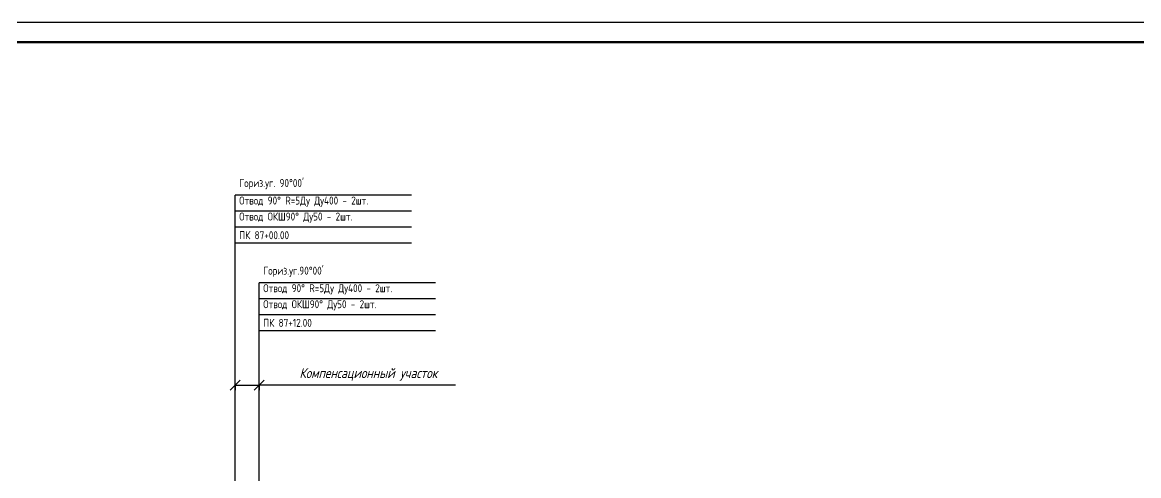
# Model space of a CAD drawing. Extents: x 0 to 1711, y -32 to 643.
# Drawn here: x 420.7 to 699.6, y 521.8 to 635.1 of the extents above; entities that cross this region are included whole.
import ezdxf
from ezdxf import colors
from ezdxf.entities.mleader import LeaderData, LeaderLine
from ezdxf.enums import TextEntityAlignment as Align
from ezdxf.math import Vec2, Vec3

# ---------------------------------------------------------------- set-up
doc = ezdxf.new("R2010")
doc.units = 0
doc.layers.add('ИИ_ОФОРМЛЕНИЕ_025', color=7, linetype='Continuous', lineweight=25)
doc.layers.add('ТХ-Л', color=140, linetype='Continuous')
doc.styles.add('VNIPISIMPLEXCUR', font='simplex.shx', dxfattribs={"width": 0.8, "oblique": 15})
doc.dimstyles.new('ИИ-1000-м-dm$0', dxfattribs={"dimtxt": 2.5, "dimasz": 2.5, "dimexe": 1.25, "dimexo": 0, "dimgap": 1, "dimtad": 1, "dimtoh": 1, "dimzin": 1, "dimdsep": 46, "dimtxsty": 'VNIPISIMPLEXCUR', "dimblk": 'OBLIQUE', "dimcen": 2.5, "dimaunit": 1, "dimazin": 0, "dimtfac": 1, "dimtmove": 1, "dimatfit": 2, "dimfxl": 1, "dimarcsym": 0})

# ---------------------------------------------------------------- blocks, each defined once
blk = doc.blocks.new('ИИ03А2Х4')
at = {"color": 0, "linetype": 'Continuous', "lineweight": 25}
blk.add_lwpolyline([(0, 0), (0, 594), (1682, 594), (1682, 0)], close=True, dxfattribs=at)
at = {"color": 0, "linetype": 'Continuous', "lineweight": 50}
blk.add_lwpolyline([(20, 5), (20, 589), (1677, 589), (1677, 5)], close=True, dxfattribs=at)
at = {"color": 0, "linetype": 'Continuous', "style": 'VNIPISIMPLEXCUR', "oblique": 15, "width": 0.8, "flags": 8}
blk.add_attdef('FORMAT', text='', height=2.5, dxfattribs=at).set_placement((1677, 1.25), align=Align.RIGHT)
blk = doc.blocks.new('_Oblique')
at = {"color": 0, "linetype": 'ByBlock', "lineweight": -2}
blk.add_line((-0.5, -0.5), (0.5, 0.5), dxfattribs=at)
blk = doc.blocks.new('*D32')
at = {"layer": 'Defpoints', "color": 0, "transparency": 16777216}
for p in [(473.92, 544.61), (479.92, 544.61), (479.92, 544.43)]:
    blk.add_point(p, dxfattribs=at)
at = {"layer": 'ТХ-Л', "color": 0, "lineweight": -2, "transparency": 16777216}
for p, q in [((473.92, 544.61), (473.92, 543.18)), ((473.92, 544.43), (479.92, 544.43)), ((479.92, 544.61), (479.92, 543.18)), ((528.96, 544.43), (479.92, 544.43))]:
    blk.add_line(p, q, dxfattribs=at)
at = {"layer": 'ТХ-Л', "color": 0, "lineweight": -2, "transparency": 16777216, "xscale": 2.5, "yscale": 2.5, "zscale": 2.5, "rotation": 180}
blk.add_blockref('_Oblique', (473.92, 544.43), dxfattribs=at)
at = {"layer": 'ТХ-Л', "color": 0, "lineweight": -2, "transparency": 16777216, "xscale": 2.5, "yscale": 2.5, "zscale": 2.5}
blk.add_blockref('_Oblique', (479.92, 544.43), dxfattribs=at)
at = {"layer": 'ТХ-Л', "color": 0, "transparency": 16777216, "insert": (507.17, 547.1), "char_height": 2.5, "attachment_point": 5, "style": 'VNIPISIMPLEXCUR'}
blk.add_mtext('Компенсационный участок', dxfattribs=at)

msp = doc.modelspace()

# ---------------------------------------------------------------- linework, layer by layer
at = {"layer": 'ТХ-Л'}
for p, q in [((517.967, 591.9073), (473.9194, 591.9073)), ((473.9194, 349.1879), (473.9194, 591.9073)), ((517.967, 587.9073), (473.9194, 587.9073)), ((517.967, 583.9073), (473.9194, 583.9073)), ((517.967, 579.9073), (473.9194, 579.9073)), ((523.967, 569.9924), (479.9194, 569.9924)), ((523.967, 569.9924), (479.9194, 569.9924)), ((479.9194, 349.1879), (479.9194, 569.9924)), ((523.967, 565.9924), (479.9194, 565.9924)), ((523.967, 561.9924), (479.9194, 561.9924)), ((523.967, 557.9924), (479.9194, 557.9924))]:
    msp.add_line(p, q, dxfattribs=at)

# ---------------------------------------------------------------- block references
at = {"layer": 'ИИ_ОФОРМЛЕНИЕ_025'}
msp.add_blockref('ИИ03А2Х4', (28.9194, 41.1373), dxfattribs=at)

# ---------------------------------------------------------------- texts
at = {"layer": 'ТХ-Л', "char_height": 2, "attachment_point": 1}
for s, insert, width in [("\\Fsimplex.shx;\\W0.8000000000;\\T1.0000000000;\\o\\lГориз.уг. 90°00'", (474.9194, 595.9549), 20.571429), ('{\\Fsimplex|c204;\\W0.8;Отвод 90° R=5Ду Ду\\Fsimplex|c0;4\\Fsimplex|c204;00 - 2шт.}', (474.9194, 591.5739), 44.266667), ('\\Fsimplex.shx;\\W0.8000000000;\\T1.0000000000;\\o\\lОтвод ОКШ90° Ду50 - 2шт.', (474.9194, 587.5739), 38.704762), ('{\\Fsimplex|c204;\\W0.8;ПК 87+\\Fsimplex|c0;0\\Fsimplex|c204;0.00}', (474.9194, 582.9073), 17.066667), ("\\Fsimplex.shx;\\W0.8000000000;\\T1.0000000000;\\o\\lГориз.уг.90°00'", (480.9194, 574.04), 19.12381), ('{\\Fsimplex|c204;\\W0.8;Отвод 90° R=5Ду Ду\\Fsimplex|c0;4\\Fsimplex|c204;00 - 2шт.}', (480.9194, 569.6591), 44.266667), ('\\Fsimplex.shx;\\W0.8000000000;\\T1.0000000000;\\o\\lОтвод ОКШ90° Ду50 - 2шт.', (480.9194, 565.6591), 38.704762), ('{\\Fsimplex|c204;\\W0.8;ПК 87+\\Fsimplex|c0;12\\Fsimplex|c204;.00}', (480.9194, 560.9924), 17.371429)]:
    msp.add_mtext(s, dxfattribs=dict(at, insert=insert, width=width))

# ---------------------------------------------------------------- dimensions: what is measured, and where the dimension line sits
at = {"layer": 'ТХ-Л'}
dim = msp.add_linear_dim(base=(479.9194, 544.4348), p1=(473.9194, 544.6129), p2=(479.9194, 544.6129), text='Компенсационный участок', dimstyle='ИИ-1000-м-dm$0', dxfattribs=at)
dim.commit()
dim.dimension.update_dxf_attribs({"geometry": '*D32', "text_midpoint": (507.1659, 544.4348), "dimtype": 160})

# ---------------------------------------------------------------- leaders
at = {"layer": 'ТХ-Л', "linetype": 'Continuous', "ltscale": 100}
ml = msp.add_multileader_mtext('Standard', dxfattribs=at)
ml.set_content('1\\P', color=256, style='VNIPISIMPLEXCUR')
ml.set_leader_properties()
ml.build(insert=Vec2(0, 0))
ml.multileader.update_dxf_attribs({"leader_type": 0, "has_dogleg": 0, "text_left_attachment_type": 0, "text_right_attachment_type": 0, "dogleg_length": 0.36})
ctx = ml.context
ctx.base_point, ctx.char_height, ctx.plane_origin = Vec3(1486.9155, 614.8596), 3.5, Vec3(-1.4782, 5.9099)
ctx.left_attachment, ctx.right_attachment = 0, 0
notes = []
notes.append((ctx, [(0, (0, 0, 0), (0, 0), (1, 0), 1, [])]))
ctx.mtext.insert, ctx.mtext.flow_direction = Vec3(1488.9155, 614.8596), 5
for ctx, leaders in notes:
    for number, flags, end, landing, length, lines in leaders:
        leader = LeaderData()
        leader.index, (leader.has_last_leader_line, leader.has_dogleg_vector, leader.attachment_direction) = number, flags
        leader.last_leader_point, leader.dogleg_vector, leader.dogleg_length = Vec3(end), Vec3(landing), length
        for number, points, colour, breaks in lines:
            line = LeaderLine()
            line.index, line.vertices, line.color, line.breaks = number, Vec3.list(points), colors.encode_raw_color(colour), breaks
            leader.lines.append(line)
        ctx.leaders.append(leader)

doc.saveas('drawing.dxf')
